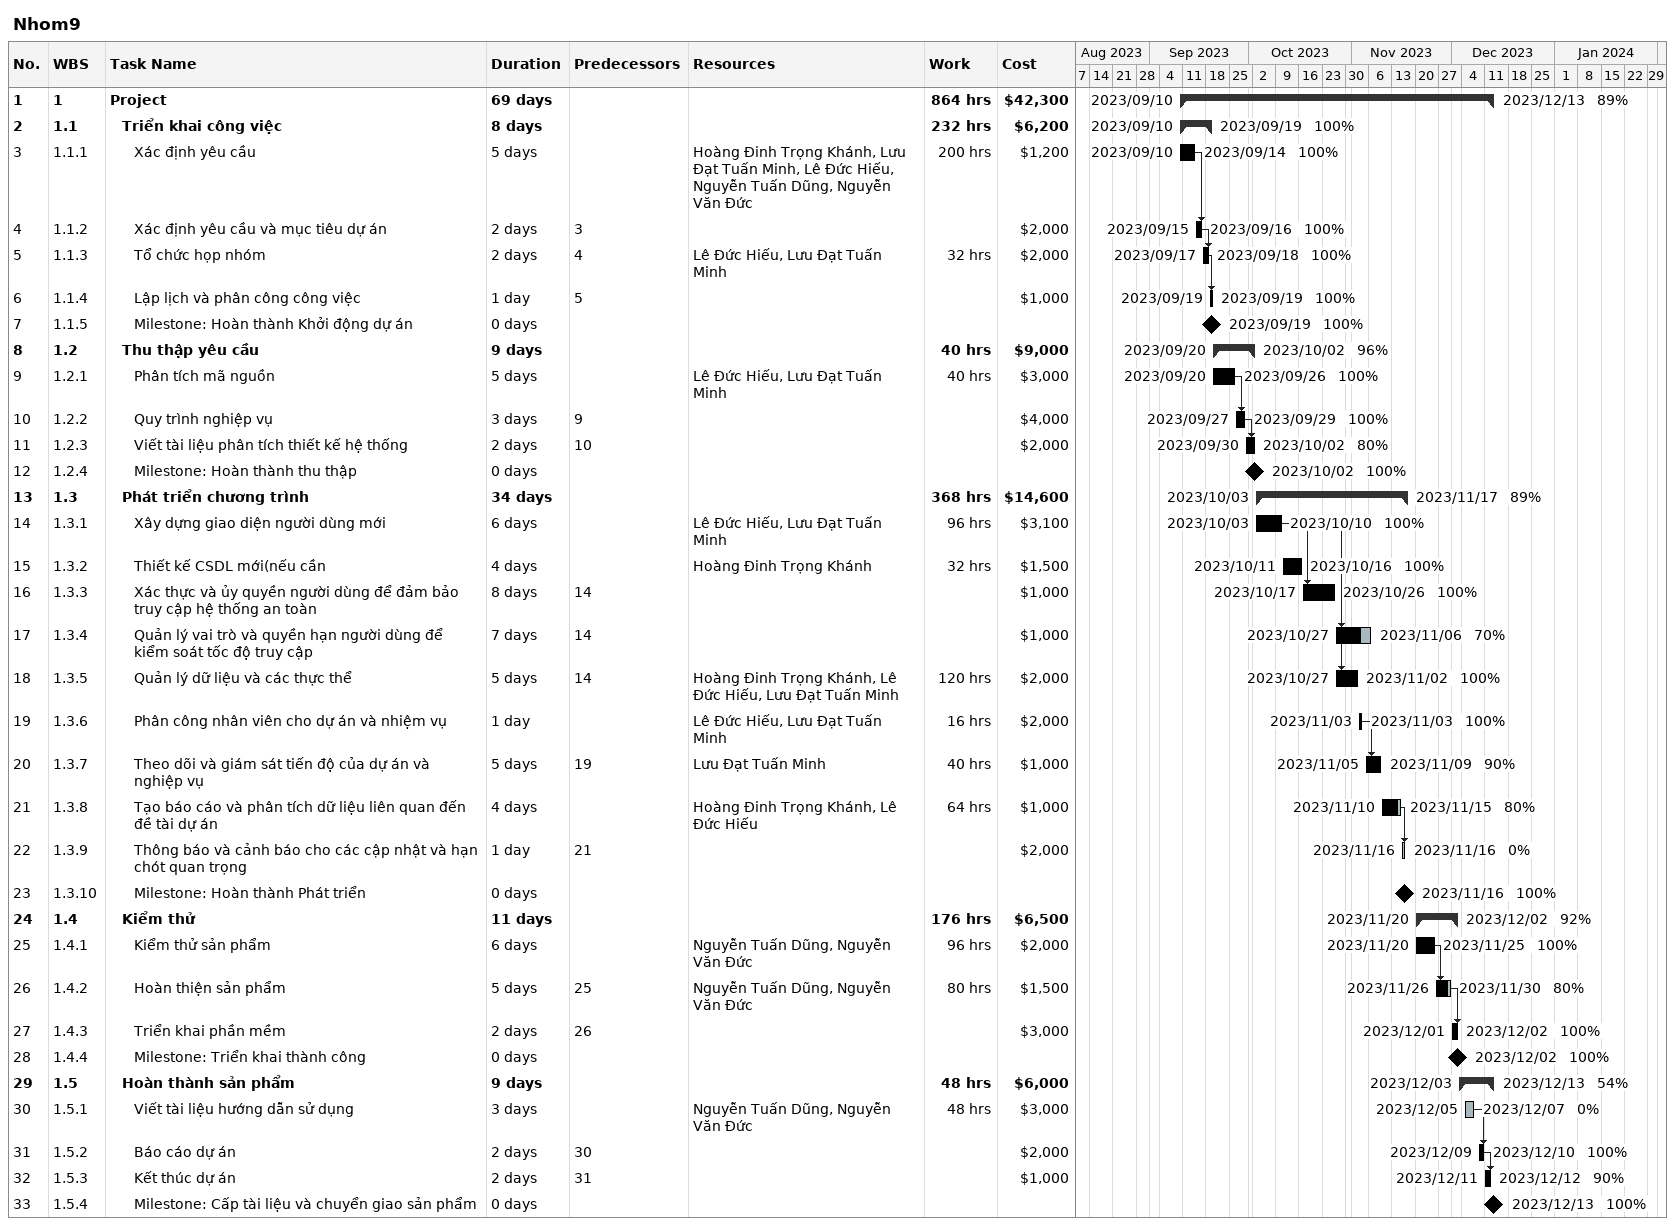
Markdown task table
Nhom9

| ID | WBS | Task | Duration | Start | Finish | Predecessors | Resources | % complete | Work (h) | Cost ($) |
|---|---|---|---|---|---|---|---|---|---|---|
| 1 | 1 | **Project** | 69d | 2023-09-10 | 2023-12-13 |  |  | 89 | 864 | 42300 |
| 2 | 1.1 | **Triển khai công việc** | 8d | 2023-09-10 | 2023-09-19 |  |  | 100 | 232 | 6200 |
| 3 | 1.1.1 | Xác định yêu cầu | 5d | 2023-09-10 | 2023-09-14 |  | Hoàng Đinh Trọng Khánh, Lưu Đạt Tuấn Minh, Lê Đức Hiếu, Nguyễn Tuấn Dũng, Nguyễn Văn Đức | 100 | 200 | 1200 |
| 4 | 1.1.2 | Xác định yêu cầu và mục tiêu dự án | 2d | 2023-09-15 | 2023-09-16 | 3 |  | 100 |  | 2000 |
| 5 | 1.1.3 | Tổ chức họp nhóm | 2d | 2023-09-17 | 2023-09-18 | 4 | Lê Đức Hiếu, Lưu Đạt Tuấn Minh | 100 | 32 | 2000 |
| 6 | 1.1.4 | Lập lịch và phân công công việc | 1d | 2023-09-19 | 2023-09-19 | 5 |  | 100 |  | 1000 |
| 7 | 1.1.5 | Milestone: Hoàn thành Khởi động dự án | 0d | 2023-09-19 | 2023-09-19 |  |  | 100 |  |  |
| 8 | 1.2 | **Thu thập yêu cầu** | 9d | 2023-09-20 | 2023-10-02 |  |  | 96 | 40 | 9000 |
| 9 | 1.2.1 | Phân tích mã nguồn | 5d | 2023-09-20 | 2023-09-26 |  | Lê Đức Hiếu, Lưu Đạt Tuấn Minh | 100 | 40 | 3000 |
| 10 | 1.2.2 | Quy trình nghiệp vụ | 3d | 2023-09-27 | 2023-09-29 | 9 |  | 100 |  | 4000 |
| 11 | 1.2.3 | Viết tài liệu phân tích thiết kế hệ thống | 2d | 2023-09-30 | 2023-10-02 | 10 |  | 80 |  | 2000 |
| 12 | 1.2.4 | Milestone: Hoàn thành thu thập | 0d | 2023-10-02 | 2023-10-02 |  |  | 100 |  |  |
| 13 | 1.3 | **Phát triển chương trình** | 34d | 2023-10-03 | 2023-11-17 |  |  | 89 | 368 | 14600 |
| 14 | 1.3.1 | Xây dựng giao diện người dùng mới | 6d | 2023-10-03 | 2023-10-10 |  | Lê Đức Hiếu, Lưu Đạt Tuấn Minh | 100 | 96 | 3100 |
| 15 | 1.3.2 | Thiết kế CSDL mới(nếu cần | 4d | 2023-10-11 | 2023-10-16 |  | Hoàng Đinh Trọng Khánh | 100 | 32 | 1500 |
| 16 | 1.3.3 | Xác thực và ủy quyền người dùng để đảm bảo truy cập hệ thống an toàn | 8d | 2023-10-17 | 2023-10-26 | 14 |  | 100 |  | 1000 |
| 17 | 1.3.4 | Quản lý vai trò và quyền hạn người dùng để kiểm soát tốc độ truy cập | 7d | 2023-10-27 | 2023-11-06 | 14 |  | 70 |  | 1000 |
| 18 | 1.3.5 | Quản lý dữ liệu và các thực thể | 5d | 2023-10-27 | 2023-11-02 | 14 | Hoàng Đinh Trọng Khánh, Lê Đức Hiếu, Lưu Đạt Tuấn Minh | 100 | 120 | 2000 |
| 19 | 1.3.6 | Phân công nhân viên cho dự án và nhiệm vụ | 1d | 2023-11-03 | 2023-11-03 |  | Lê Đức Hiếu, Lưu Đạt Tuấn Minh | 100 | 16 | 2000 |
| 20 | 1.3.7 | Theo dõi và giám sát tiến độ của dự án và nghiệp vụ | 5d | 2023-11-05 | 2023-11-09 | 19 | Lưu Đạt Tuấn Minh | 90 | 40 | 1000 |
| 21 | 1.3.8 | Tạo báo cáo và phân tích dữ liệu liên quan đến đề tài dự án | 4d | 2023-11-10 | 2023-11-15 |  | Hoàng Đinh Trọng Khánh, Lê Đức Hiếu | 80 | 64 | 1000 |
| 22 | 1.3.9 | Thông báo và cảnh báo cho các cập nhật và hạn chót quan trọng | 1d | 2023-11-16 | 2023-11-16 | 21 |  | 0 |  | 2000 |
| 23 | 1.3.10 | Milestone: Hoàn thành Phát triển | 0d | 2023-11-16 | 2023-11-16 |  |  | 100 |  |  |
| 24 | 1.4 | **Kiểm thử** | 11d | 2023-11-20 | 2023-12-02 |  |  | 92 | 176 | 6500 |
| 25 | 1.4.1 | Kiểm thử sản phẩm | 6d | 2023-11-20 | 2023-11-25 |  | Nguyễn Tuấn Dũng, Nguyễn Văn Đức | 100 | 96 | 2000 |
| 26 | 1.4.2 | Hoàn thiện sản phẩm | 5d | 2023-11-26 | 2023-11-30 | 25 | Nguyễn Tuấn Dũng, Nguyễn Văn Đức | 80 | 80 | 1500 |
| 27 | 1.4.3 | Triển khai phần mềm | 2d | 2023-12-01 | 2023-12-02 | 26 |  | 100 |  | 3000 |
| 28 | 1.4.4 | Milestone: Triển khai thành công | 0d | 2023-12-02 | 2023-12-02 |  |  | 100 |  |  |
| 29 | 1.5 | **Hoàn thành sản phẩm** | 9d | 2023-12-03 | 2023-12-13 |  |  | 54 | 48 | 6000 |
| 30 | 1.5.1 | Viết tài liệu hướng dẫn sử dụng | 3d | 2023-12-05 | 2023-12-07 |  | Nguyễn Tuấn Dũng, Nguyễn Văn Đức | 0 | 48 | 3000 |
| 31 | 1.5.2 | Báo cáo dự án | 2d | 2023-12-09 | 2023-12-10 | 30 |  | 100 |  | 2000 |
| 32 | 1.5.3 | Kết thúc dự án | 2d | 2023-12-11 | 2023-12-12 | 31 |  | 90 |  | 1000 |
| 33 | 1.5.4 | Milestone: Cấp tài liệu và chuyển giao sản phẩm | 0d | 2023-12-13 | 2023-12-13 |  |  | 100 |  |  |
